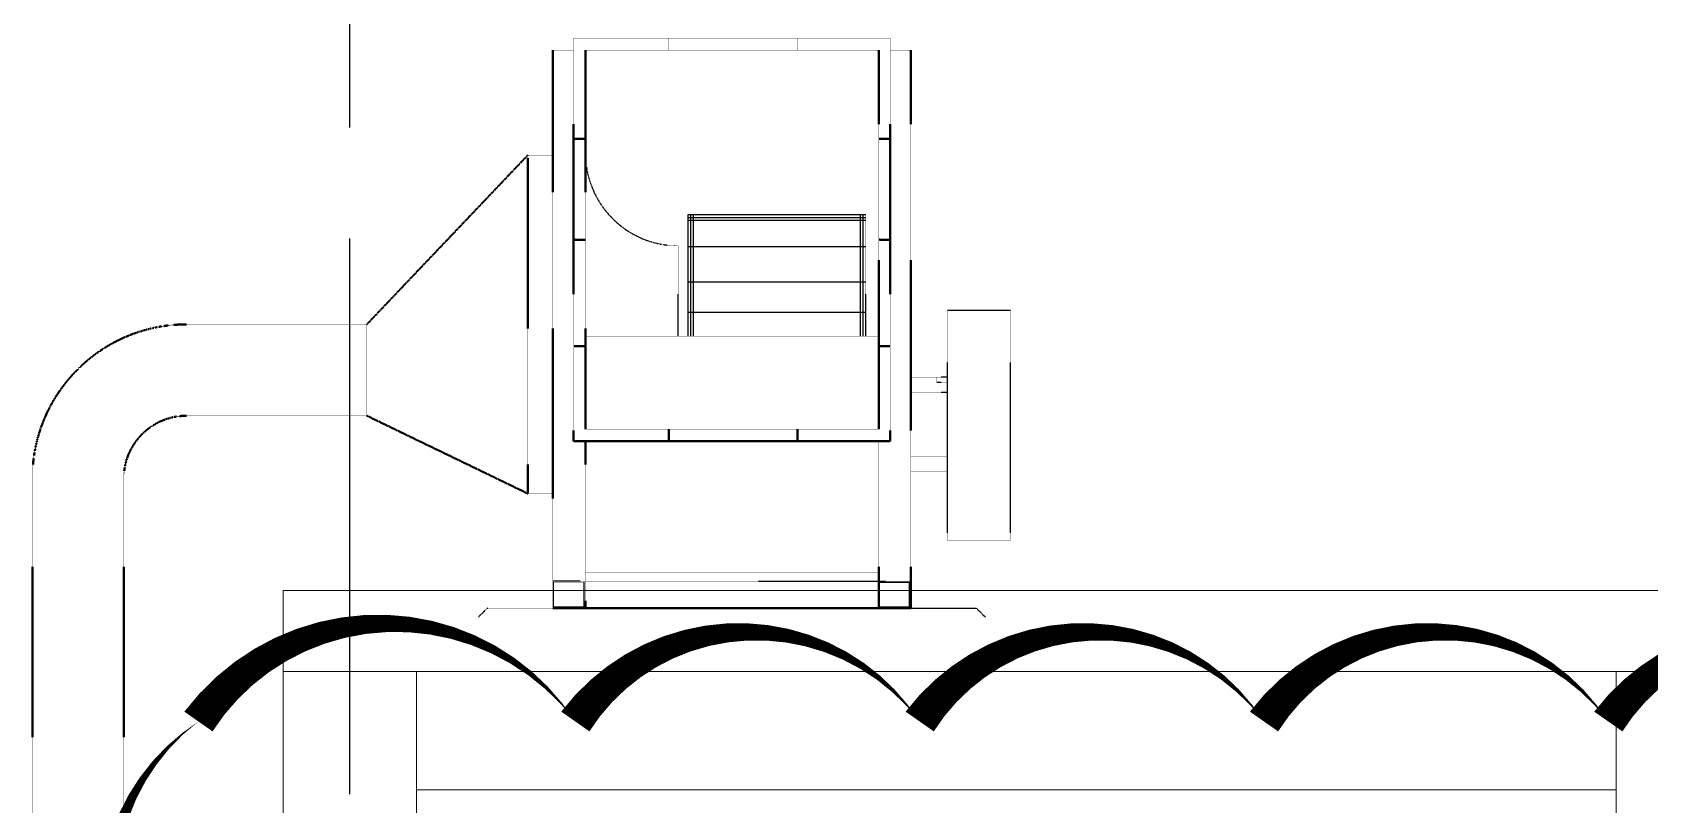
# Model space of a CAD drawing. Header units: inches. Extents: x 10298 to 58665, y -34908 to 21181.
# Drawn here: x 12142 to 17601, y 11439 to 14046 of the extents above; entities that cross this region are included whole.
import ezdxf

# ---------------------------------------------------------------- set-up
doc = ezdxf.new("R2010")
doc.units = ezdxf.units.IN
doc.header["$MEASUREMENT"] = 0
doc.linetypes.add('HIDDEN', pattern=[0.375, 0.25, -0.125])
doc.linetypes.add('PHANTOM', pattern=[2.5, 1.25, -0.25, 0.25, -0.25, 0.25, -0.25])
for name, color, linetype in [('M-DIM', 8, 'Continuous'), ('M-HVAC-DUCT-NEW', 5, 'Continuous'), ('M-X-BKGD', 8, 'Continuous')]:
    doc.layers.add(name, color=color, linetype=linetype)

# ---------------------------------------------------------------- blocks, each defined once
blk = doc.blocks.new('GRID')
at = {"layer": 'M-DIM', "linetype": 'PHANTOM', "ltscale": 1500}
blk.add_line((19265.5, 10630.4), (19265.5, 30837.1), dxfattribs=at)
blk = doc.blocks.new('ELEV 1')
at = {"layer": 'M-X-BKGD', "linetype": 'HIDDEN', "lineweight": 40, "ltscale": 0.5}
for p, q in [((20020.3, 23071.7), (20020.3, 24431.5)), ((20020.3, 24431.5), (21089.1, 24431.5)), ((20340.9, 24391.3), (20340.9, 24431.5)), ((20775.9, 24391.3), (20775.9, 24431.5)), ((21089.1, 24431.5), (21089.1, 23071.7)), ((19951, 24391.3), (19951, 22508.2)), ((19951, 24391.3), (20020.3, 24391.3)), ((21051.4, 24391.3), (20060.8, 24391.3)), ((20060.8, 24391.3), (20060.8, 23112.1)), ((21051.4, 23112.1), (21051.4, 24391.3)), ((21089.1, 24391.3), (21159.3, 24391.3)), ((21159.3, 22508.2), (21159.3, 24391.3)), ((20060.8, 24092.4), (20023, 24092.6)), ((21089.1, 24092.4), (21051.4, 24092.6)), ((19866.6, 24036.9), (19323.3, 23465.7)), ((19866.6, 22894.6), (19866.6, 24036.9)), ((19866.6, 24036.9), (19951, 24036.9)), ((20060.8, 23751.6), (20023, 23751.7)), ((21089.1, 23751.6), (21051.4, 23751.7)), ((19323.3, 23465.7), (18714.6, 23465.7)), ((19323.3, 23157.2), (19323.3, 23465.7)), ((20060.8, 23392.1), (20023, 23392.3)), ((21089.1, 23392.1), (21051.4, 23392.3)), ((19323.3, 23157.2), (18714.6, 23157.2)), ((19866.6, 22894.6), (19323.3, 23157.2)), ((21051.4, 23112.1), (20060.8, 23112.1)), ((20342.3, 23072), (20342.3, 23112.1)), ((20777.2, 23072), (20777.2, 23112.1)), ((21089.1, 23071.7), (20020.3, 23071.7)), ((20060.8, 23071.7), (20060.8, 22508.2)), ((21051.4, 22508.2), (21051.4, 23071.7)), ((18194.4, 22945.5), (18194.4, 21637.6)), ((18502.9, 22945.5), (18502.9, 21637.6)), ((19946.6, 22894.6), (19866.6, 22894.6)), ((21159.3, 22508.2), (19951, 22508.2))]:
    blk.add_line(p, q, dxfattribs=at)
at = {"layer": 'M-X-BKGD', "linetype": 'HIDDEN', "ltscale": 0.5}
for p, q in [((21007.2, 23835.2), (20406.3, 23835.2)), ((20406.3, 23835.2), (20406.3, 23426.4)), ((21007.2, 23825.4), (20406.3, 23825.4)), ((21007.2, 23816.2), (20406.3, 23816.2)), ((20415.8, 23835.2), (20415.8, 23426.4)), ((20424.3, 23835.2), (20424.3, 23426.4)), ((20987.9, 23835.2), (20987.9, 23426.4)), ((20997.8, 23835.2), (20997.8, 23426.4)), ((21007.2, 23426.4), (21007.2, 23835.2)), ((20374.1, 23426.4), (20374.1, 23731.2)), ((21007.2, 23727), (20406.3, 23727)), ((21007.2, 23607.7), (20406.3, 23607.7)), ((21007.2, 23505.8), (20406.3, 23505.8)), ((21282.9, 23513.3), (21496.3, 23513.3)), ((21282.9, 22735.6), (21282.9, 23513.3)), ((21496.3, 22735.6), (21496.3, 23513.3)), ((21051.4, 23426.4), (20060.8, 23426.4)), ((21159.3, 23285.7), (21247.1, 23285.7)), ((21282.9, 23287.4), (21247.1, 23287.4)), ((21247.1, 23287.4), (21247.1, 23271.2)), ((21247.1, 23271.2), (21282.9, 23271.2)), ((21282.9, 23235.3), (21159.3, 23235.3)), ((21159.3, 23020.3), (21282.9, 23020.3)), ((21159.3, 22970), (21282.9, 22970)), ((21496.3, 22735.6), (21282.9, 22735.6)), ((20043.7, 22599.3), (19951, 22599.3)), ((19959.3, 22599.3), (21074, 22599.3)), ((20060.8, 22628.6), (21051.4, 22628.6)), ((21074, 22599.3), (21159.3, 22599.3)), ((19953.7, 22508.2), (19953.7, 22595.3)), ((19953.7, 22595.3), (20056.3, 22595.3)), ((20056.3, 22508.2), (20056.3, 22595.3)), ((21053.7, 22508.2), (21053.7, 22595.3)), ((21053.7, 22595.3), (21155.3, 22595.3)), ((21155.3, 22508.2), (21155.3, 22595.3)), ((19730.7, 22508.2), (19699.6, 22477)), ((19730.7, 22508.2), (21379.5, 22508.2)), ((21379.5, 22508.2), (21410.7, 22477))]:
    blk.add_line(p, q, dxfattribs=at)
at = {"layer": 'M-X-BKGD', "lineweight": 20}
for p, q in [((19040.5, 22567.1), (19040.5, 10921.6)), ((19040.5, 22294.4), (59990.5, 22294.4)), ((19490.5, 10921.6), (19490.5, 22294.4)), ((23540.5, 22294.4), (23540.5, 10921.6)), ((19490.5, 21894.4), (23540.5, 21894.4))]:
    blk.add_line(p, q, dxfattribs=at)
at = {"layer": 'M-X-BKGD', "lineweight": 0}
for p, q in [((59990.5, 22567.1), (19040.5, 22567.1)), ((19040.5, 10921.6), (19040.5, 22567.1)), ((19040.5, 22567.1), (23765.5, 22567.1)), ((19490.5, 22294.4), (19040.5, 22294.4))]:
    blk.add_line(p, q, dxfattribs=at)
at = {"layer": 'M-X-BKGD', "linetype": 'HIDDEN', "lineweight": 5, "ltscale": 0.5}
for p, q in [((20056.3, 22512.2), (19953.7, 22512.2)), ((21155.3, 22512.2), (21053.7, 22512.2))]:
    blk.add_line(p, q, dxfattribs=at)
at = {"layer": 'M-X-BKGD', "linetype": 'HIDDEN', "ltscale": 0.5}
blk.add_arc((20374.1, 24044.5), 313.3, 180, 270, dxfattribs=at)
at = {"layer": 'M-X-BKGD', "linetype": 'HIDDEN', "lineweight": 40, "ltscale": 0.5}
for radius in [520.2, 211.7]:
    blk.add_arc((18714.6, 22945.5), radius, 90, 180, dxfattribs=at)

msp = doc.modelspace()

# ---------------------------------------------------------------- linework, layer by layer
at = {"layer": 'M-HVAC-DUCT-NEW', "color": 2}
msp.add_lwpolyline([(18623.3, 11719.2, 0, 116.2, 0.520567), (17461.1, 11719.2, 0, 116.2, 0.520567), (16299, 11719.2, 0, 116.2, 0.520567), (15136.8, 11719.2, 0, 116.2, 0.520567), (13974.6, 11719.2, 0, 116.2, 0.520567), (12702.6, 11719.2, 0, 116.2, 0.520567), (12702.6, 10557.1, 0, 116.2, 0.520567), (12702.6, 9394.9, 0, 116.2, 0.520567), (13473.7, 9003.8, 0, 116.2, 0.520567), (14635.9, 9003.8, 0, 116.2, 0.520567), (15798, 9003.8, 0, 116.2, 0.520567), (16960.2, 9003.8, 0, 116.2, 0.520567), (18122.4, 9003.8, 0, 116.2, 0.520567)], format="xyseb", dxfattribs=at)

# ---------------------------------------------------------------- block references
at = {"layer": 'M-X-BKGD'}
for name in ['GRID', 'ELEV 1']:
    msp.add_blockref(name, (-6052.4, -10405.9), dxfattribs=at)

doc.saveas('drawing.dxf')
